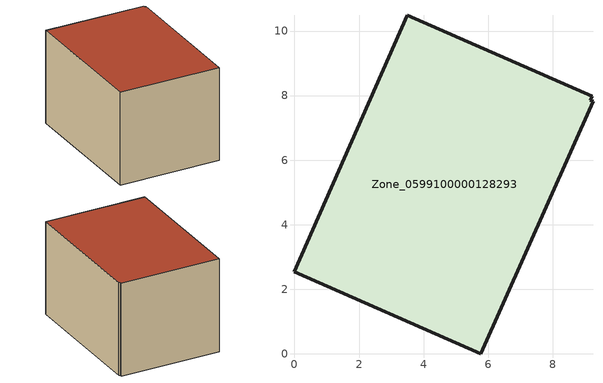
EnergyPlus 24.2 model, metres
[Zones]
Zone_0599100000128293
 floor ground (C_G): 0,2.54 3.49,10.49 9.22,7.97 9.17,7.86 9.25,7.83 5.78,0 z0
 wall outside (C_F): 3.49,10.49 0,2.54 5.78,0 9.25,7.83 9.17,7.86 9.22,7.97 3.49,10.49 z0:5.83
 roof outside (C_R): 0,2.54 5.78,0 9.25,7.83 9.17,7.86 9.22,7.97 3.49,10.49 z5.83
[BUILDING]
Pand.0599100000128293: North Axis=0; Terrain=City; Loads Convergence Tolerance Value=0.04; Temperature Convergence Tolerance Value=0.4; Solar Distribution=FullExterior; Maximum Number of Warmup Days=25; Minimum Number of Warmup Days=1
[Site:Location]
Rotterdam.The.Hague.AP_ZH_NLD Design_Conditions: Latitude=51.96; Longitude=4.45; Time Zone=1; Elevation=-4.5
[SITE:GROUNDTEMPERATURE:BUILDINGSURFACE]
18, 18, 18, 18, 18, 18, 18, 18, 18, 18, 18, 18
[MATERIAL] Thermal Absorptance=0.9; Solar Absorptance=0.7; Visible Absorptance=0.7
Name | Roughness | Thickness | Conductivity | Density | Specific Heat
G.TC.1946-1964 | MediumSmooth | 0.15 | 1 | 540 | 1210
F.TC.1946-1964 | Rough | 0.3 | 0.857143 | 1920 | 840
R.TC.1946-1964 | MediumRough | 0.2 | 0.235294 | 1500 | 1000
[CONSTRUCTION]
C_G: G.TC.1946-1964
C_F: F.TC.1946-1964
C_R: R.TC.1946-1964
[ZONE]
Zone_0599100000128293: Type=1; Multiplier=1; Ceiling Height=Autocalculate; Volume=Autocalculate; Floor Area=autocalculate; Part of Total Floor Area=Yes
[ZONEINFILTRATION:DESIGNFLOWRATE]
Infil_Zone_0599100000128293: Zone or ZoneList or Space or SpaceList=Zone_0599100000128293; Schedule=AlwaysOn; Design Flow Rate Calculation Method=Flow/Area; Flow Rate per Floor Area=0.003; Constant Term Coefficient=1; Temperature Term Coefficient=0; Velocity Term Coefficient=0; Velocity Squared Term Coefficient=0
[HVACTEMPLATE:ZONE:IDEALLOADSAIRSYSTEM]
Zone_0599100000128293: Maximum Heating Supply Air Temperature=50; Minimum Cooling Supply Air Temperature=13; Maximum Heating Supply Air Humidity Ratio=0.0156; Minimum Cooling Supply Air Humidity Ratio=0.0077; Heating Limit=NoLimit; Cooling Limit=NoLimit; Dehumidification Control Type=ConstantSensibleHeatRatio; Cooling Sensible Heat Ratio=0.7; Dehumidification Setpoint=60; Humidification Control Type=None; Humidification Setpoint=30; Outdoor Air Method=None; Outdoor Air Flow Rate per Person=0.00944; Outdoor Air Flow Rate per Zone Floor Area=0; Outdoor Air Flow Rate per Zone=0; Demand Controlled Ventilation Type=None; Outdoor Air Economizer Type=NoEconomizer; Heat Recovery Type=None; Sensible Heat Recovery Effectiveness=0.7; Latent Heat Recovery Effectiveness=0.65
[ZONECONTROL:THERMOSTAT]
ThermostatControl_Zone_0599100000128293: Zone or ZoneList=Zone_0599100000128293; Control Type Schedule=DualSetpointControlType; Control 1=Thermostat_Zone_0599100000128293; Temperature Difference Between Cutout And Setpoint=0
[THERMOSTATSETPOINT:DUALSETPOINT]
Thermostat_Zone_0599100000128293: Heating Setpoint Temperature Schedule=HeatingSetpoint_Zone_0599100000128293; Cooling Setpoint Temperature Schedule=CoolingSetpoint_Zone_0599100000128293
[SCHEDULE:COMPACT]
HeatingSetpoint_Zone_0599100000128293: Through: 12/31, For: AllDays, Until: 24:00, 21
CoolingSetpoint_Zone_0599100000128293: Through: 12/31, For: AllDays, Until: 24:00, 24
DualSetpointControlType: Through: 12/31, For: AllDays, Until: 24:00, 4
AlwaysOn: Through: 12/31, For: AllDays, Until: 24:00, 1
